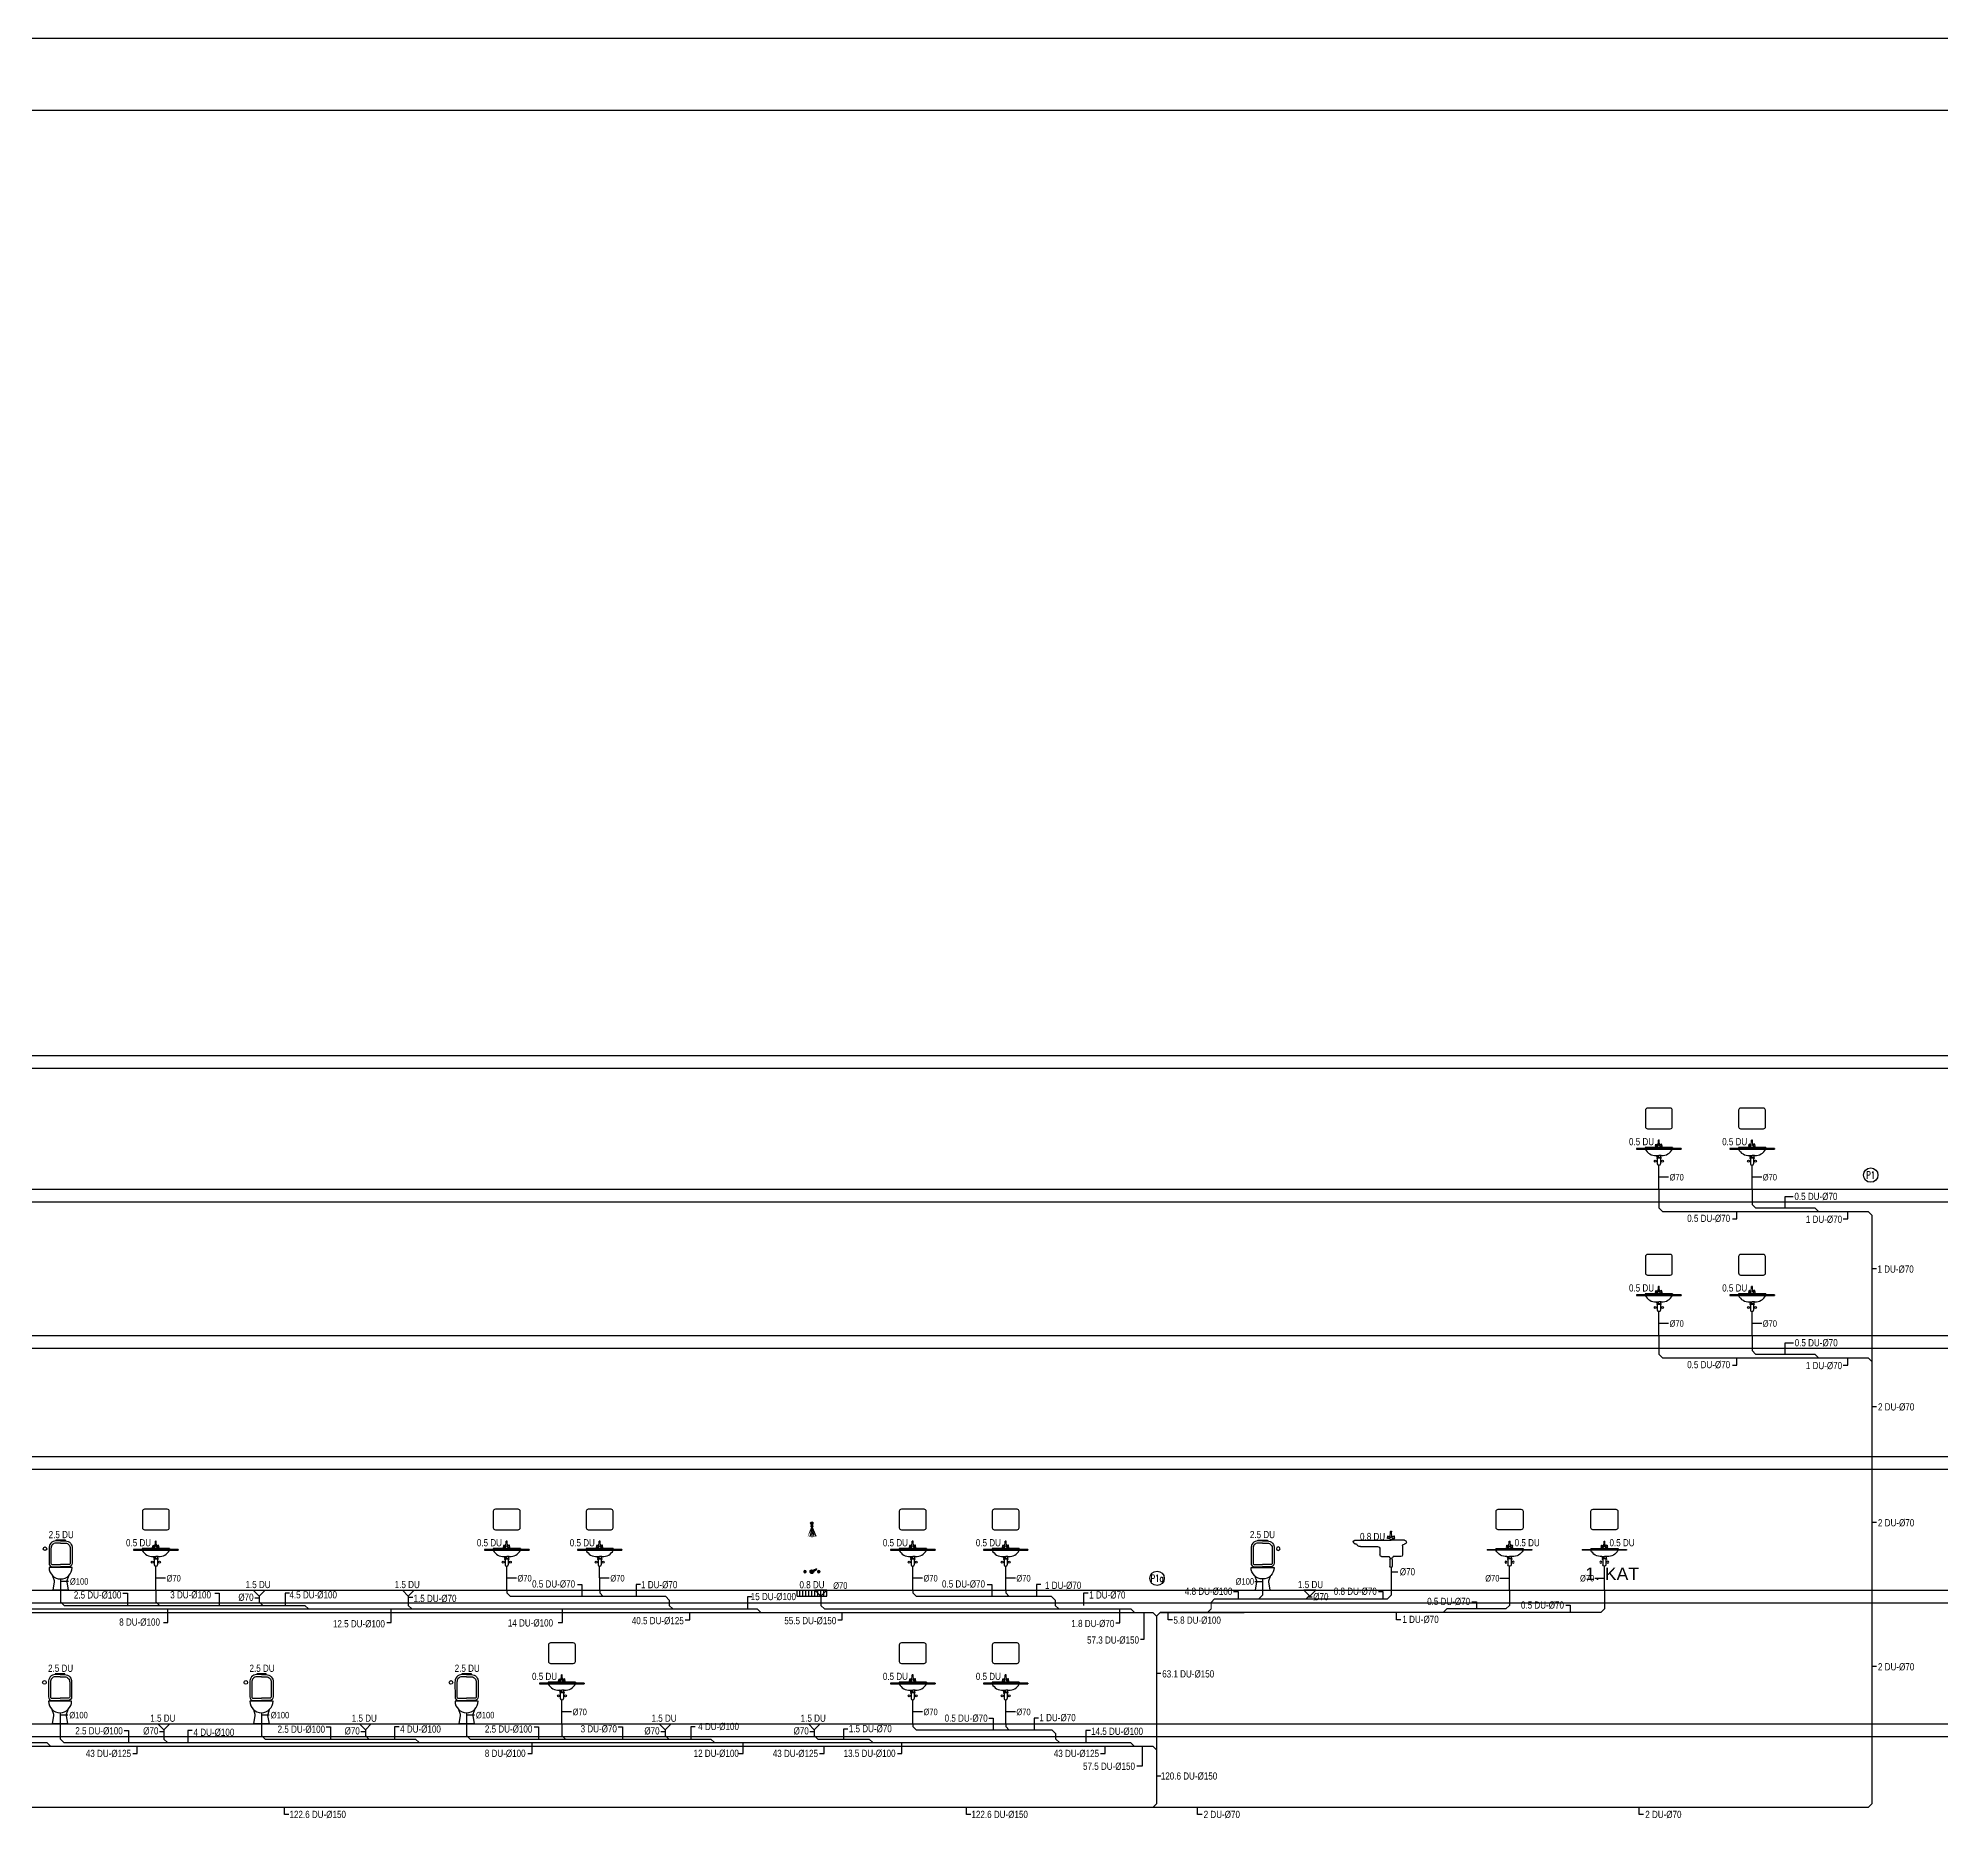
# Model space of a CAD drawing. Header units: centimetres. Extents: x 224692 to 285983, y -88114 to -79914.
# Drawn here: x 261780 to 267060, y -84907 to -79914 of the extents above; entities that cross this region are included whole.
import ezdxf
from ezdxf.enums import TextEntityAlignment as Align

# ---------------------------------------------------------------- set-up
doc = ezdxf.new("R2010")
doc.units = ezdxf.units.CM
doc.header["$LTSCALE"] = 0.2
doc.linetypes.add('HIDDEN2', pattern=[0.1875, 0.125, -0.0625])
doc.layers.get('0').update_dxf_attribs({"color": 252})
for name, color, linetype, lineweight in [('1-BASLIK', 53, 'Continuous', 25), ('SP-PIS', 6, 'Continuous', 30), ('SP-PIS-ALT KAT TAVANINDA', 30, 'Continuous', 30), ('SP-PIS-CAP', 241, 'Continuous', 30), ('SP-PISSU', 6, 'Continuous', 70), ('SP-PISSU-TAVAN', 60, 'Continuous', 30)]:
    doc.layers.add(name, color=color, linetype=linetype, lineweight=lineweight)
for name, color, linetype in [('SP-ARMATUR-PIS-YUKBIRIMI', 213, 'Continuous'), ('SP-ARMATUR-PİSSU', 96, 'Continuous'), ('SP-PIS-YUKBIRIMI', 13, 'Continuous'), ('SP-PISSU-KOLON-NO', 153, 'Continuous'), ('SP-SUZGEC', 14, 'Continuous')]:
    doc.layers.add(name, color=color, linetype=linetype)
doc.styles.add('ARIAL', font='arial.ttf')
doc.styles.add('ARIAL1', font='romans.shx', dxfattribs={"width": 0.7})

# ---------------------------------------------------------------- blocks, each defined once
blk = doc.blocks.new('PN-2')
blk.add_circle((0, 0), 30)
at = {"ltscale": 50, "style": 'ARIAL1', "width": 0.7}
blk.add_attdef('NO', text='', height=27.5, dxfattribs=at).set_placement((0, 0), align=Align.MIDDLE_CENTER)
blk = doc.blocks.new('C1')
at = {"color": 7}
for p, q in [((-16.9, 6.3), (-14.7, 16.5)), ((-8.1, 4.9), (-16.1, 5.3)), ((-13.4, 17.1), (-5, 12.8)), ((-2.5, 0.7), (-7.5, 5.3)), ((-3.9, 11.6), (-4.6, 11.5)), ((-3.9, 10.1), (-2.2, 38)), ((3.9, 10.1), (2.2, 38.1)), ((2.5, 0.7), (7.5, 5.3)), ((3.9, 11.6), (4.6, 11.5)), ((5.4, 8), (4.5, 8.8)), ((13.4, 17.1), (5, 12.8)), ((8.1, 4.9), (16.1, 5.3)), ((16.9, 6.3), (14.7, 16.5))]:
    blk.add_line(p, q, dxfattribs=at)
for centre in [(-13.8, 10.6), (13.8, 10.6)]:
    blk.add_circle(centre, 0.88, dxfattribs=at)
for centre, radius, start, end in [((-16, 6.1), 0.88, 167.8993, 267.27508), ((-13.8, 16.4), 0.88, 62.45907, 167.8993), ((-12.5, 11.5), 7.91, 303.09448, 5.51754), ((-5.6, 10.1), 1.76, 285.13666, 0), ((-5.4, 12), 0.88, 18.71745, 62.45907), ((0, 5.3), 5.28, 240.2573, 299.7427), ((0, 36.6), 2.64, 34.33063, 147.35985), ((0, 35.1), 2.64, 34.33063, 147.35985), ((5.6, 10.1), 1.76, 180, 228.43438), ((5.4, 12), 0.88, 117.54093, 161.28255), ((12.5, 11.5), 7.91, 174.48246, 236.90552), ((13.8, 16.4), 0.88, 12.1007, 117.54093), ((16, 6.1), 0.88, 272.72492, 12.1007)]:
    blk.add_arc(centre, radius, start, end, dxfattribs=at)
blk = doc.blocks.new('N5')
at = {"color": 7}
for p, q in [((2054.9, 169.4), (1869.4, 169.4)), ((1869.4, 169.4), (1869.4, 166.4)), ((1869.4, 166.4), (2054.9, 166.4)), ((2054.9, 169.4), (2054.9, 166.4)), ((1953.3, 140), (1962.1, 140)), ((1953.3, 130.6), (1955.5, 130.6)), ((1953.3, 130.6), (1953.3, 128.4)), ((1953.3, 128.4), (1955.5, 128.4)), ((1954.4, 133.8), (1954.4, 130.6)), ((1954.4, 130.6), (1969.8, 130.6)), ((1955.5, 128.4), (1955.5, 123.3)), ((1955.5, 128.4), (1955.5, 105.6)), ((1961, 100.1), (1963.2, 100.1)), ((1971, 140), (1962.1, 140)), ((1962.1, 0), (1962.1, 100.1)), ((1968.7, 130.6), (1970.9, 130.6)), ((1968.7, 128.4), (1970.9, 128.4)), ((1968.7, 128.4), (1968.7, 105.6)), ((1969.8, 133.8), (1969.8, 130.6)), ((1970.9, 130.6), (1970.9, 128.4))]:
    blk.add_line(p, q, dxfattribs=at)
for p, q in [((2018.8, 173.5), (1905.4, 173.5)), ((1905.4, 173.5), (1905.4, 169.4)), ((2018.8, 173.5), (2018.8, 169.4)), ((1954.5, 133), (1953.7, 137.9)), ((1962.1, 133), (1954.5, 133)), ((1962.1, 133), (1969.7, 133)), ((1969.7, 133), (1970.6, 137.9))]:
    blk.add_line(p, q)
at = {"linetype": 'Continuous'}
blk.add_lwpolyline([(1914.8, 337.2, 0.414214), (1906.1, 328.6), (1906.1, 260.2, 0.414214), (1914.8, 251.6), (2009.5, 251.6, 0.414214), (2018.1, 260.2), (2018.1, 328.6, 0.414214), (2009.5, 337.2)], format="xyb", close=True, dxfattribs=at)
at = {"color": 7}
for centre in [(1947.3, 116.9), (1977, 116.9)]:
    blk.add_circle(centre, 4, dxfattribs=at)
for centre, radius, start, end in [((1949.4, 189.6), 49.7, 207.84161, 272.09595), ((1974.9, 189.6), 49.7, 267.90405, 332.15839), ((1951.3, 137.5), 2.43, 10, 92.09595), ((1973, 137.5), 2.43, 87.90405, 170)]:
    blk.add_arc(centre, radius, start, end)
for centre, start, end in [((1961, 105.6), 180, 270), ((1963.2, 105.6), 270, 0)]:
    blk.add_arc(centre, 5.5, start, end, dxfattribs=at)
at = {"linetype": 'Continuous', "xscale": 0.8, "yscale": 0.8, "zscale": 0.8}
blk.add_blockref('C1', (1961.9, 173.5), dxfattribs=at)
blk = doc.blocks.new('LAVABO-KS')
blk.add_blockref('N5', (-1962.1, 0))
blk = doc.blocks.new('SUZ')
for p, q in [((-24.7, 0), (0, -24.7)), ((24.7, 0), (-24.7, 0)), ((0, -24.7), (24.7, 0))]:
    blk.add_line(p, q)
blk = doc.blocks.new('SÜZGEÇLİ DUŞ')
at = {"color": 7, "linetype": 'HIDDEN2'}
for q in [(-52.1, 149.8), (-46.6, 148.1), (-30.4, 149.7), (-35.9, 148.1), (-41.2, 147.6)]:
    blk.add_line((-41.2, 176), q, dxfattribs=at)
at = {"color": 7}
for p, q in [((-42.7, 179.5), (-43.9, 177.1)), ((-43.9, 177.1), (-41.2, 176)), ((-38.6, 177.1), (-43.9, 177.1)), ((-42.7, 182.5), (-43.3, 181.6)), ((-43.3, 180.4), (-43.3, 181.6)), ((-39.2, 181.6), (-43.3, 181.6)), ((-43.3, 180.4), (-42.7, 179.5)), ((-39.2, 180.4), (-43.3, 180.4)), ((-42.7, 182.5), (-42.7, 186.1)), ((-39.8, 184.7), (-42.7, 184.7)), ((-39.8, 182.5), (-42.7, 182.5)), ((-39.8, 179.5), (-42.7, 179.5)), ((-41.2, 176), (-38.6, 177.1)), ((-39.8, 182.5), (-39.8, 186.1)), ((-39.2, 181.6), (-39.8, 182.5)), ((-39.8, 179.5), (-39.2, 180.4)), ((-39.8, 179.5), (-38.6, 177.1)), ((-39.2, 180.4), (-39.2, 181.6)), ((-42.2, 49.9), (-54.5, 57.4)), ((-40.3, 53.6), (-53.5, 59.4))]:
    blk.add_line(p, q, dxfattribs=at)
for p, q in [((-82.5, -16.5), (-82.5, 0)), ((0, -16.5), (0, 0)), ((0, -16.5), (-82.5, -16.5))]:
    blk.add_line(p, q)
at = {"color": 252}
for p, q in [((-74.2, -16.5), (-74.2, 0)), ((-66, -16.5), (-66, 0)), ((-57.7, -16.5), (-57.7, 0)), ((-49.5, -16.5), (-49.5, 0)), ((-41.2, -16.5), (-41.2, 0)), ((-33, -16.5), (-33, 0)), ((-24.7, -16.5), (-24.7, 0)), ((-16.5, -16.5), (-16.5, 0)), ((-8.2, -16.5), (-8.2, 0))]:
    blk.add_line(p, q, dxfattribs=at)
at = {"color": 7}
for centre, radius in [((-60.4, 51.7), 3.41), ((-41.2, 51.7), 2.06), ((-22, 51.7), 3.41), ((-60.4, 51.7), 0.861), ((-22, 51.7), 0.861)]:
    blk.add_circle(centre, radius, dxfattribs=at)
for centre, radius, start, end in [((-41.2, 186.1), 3.47, 294.0554, 245.9446), ((-41.2, 186.1), 1.42, 0, 180), ((-63.5, 54.7), 2.77, 285.4536, 345.2837), ((-60.4, 51.7), 2.3, 82.907, 98.2315), ((-57.4, 54.7), 2.77, 194.7163, 254.5464), ((-54, 58.4), 1.13, 62.5246, 242.5246), ((-41.2, 51.7), 5.18, 172.1753, 132.874), ((-41.2, 51.7), 2.72, 197.6767, 107.3726), ((-25.1, 54.7), 2.77, 285.4536, 345.2837), ((-22, 51.7), 2.3, 82.907, 98.2315), ((-19, 54.7), 2.77, 194.7163, 254.5464), ((-60.4, 51.7), 2.3, 172.5059, 187.8304), ((-63.5, 48.8), 2.77, 14.7163, 74.5464), ((-60.4, 51.7), 2.3, 262.907, 278.2315), ((-57.4, 48.8), 2.77, 105.4536, 165.2837), ((-60.4, 51.7), 2.3, 352.5059, 7.8304), ((-22, 51.7), 2.3, 172.5059, 187.8304), ((-25.1, 48.8), 2.77, 14.7163, 74.5464), ((-22, 51.7), 2.3, 262.907, 278.2315), ((-19, 48.8), 2.77, 105.4536, 165.2837), ((-22, 51.7), 2.3, 352.5059, 7.8304)]:
    blk.add_arc(centre, radius, start, end, dxfattribs=at)
at = {"layer": 'SP-SUZGEC', "extrusion": (0, 0, -1), "xscale": 0.6666653736792796, "yscale": 0.6666653736792796, "zscale": -0.6666653736792796}
blk.add_blockref('SUZ', (66, 0), dxfattribs=at)
blk = doc.blocks.new('KLOZET-KS')
for points in [[(0, 137), (-13.2, 137, 0.435412), (-32.2, 115.8), (-32.2, 74.7, 0.414214), (-22.7, 65.1), (0, 65.1)], [(0, 137), (13.2, 137, -0.435412), (32.2, 115.8), (32.2, 74.7, -0.414214), (22.7, 65.1), (0, 65.1)], [(21.5, 39.4), (17.3, 25.7, 0.102282), (17, 23.2), (21.1, 0), (-21.1, 0), (-17, 23.2, 0.102282), (-17.3, 25.7), (-21.5, 39.4)]]:
    blk.add_lwpolyline(points, format="xyb")
at = {"color": 7}
for points in [[(0, 130.6), (-13.2, 130.6, 0.432063), (-26.7, 115.8), (-26.7, 74.9, 0.414214), (-23.4, 71.5), (0, 71.5)], [(0, 130.6), (13.2, 130.6, -0.432063), (26.7, 115.8), (26.7, 74.9, -0.414214), (23.4, 71.5), (0, 71.5)]]:
    blk.add_lwpolyline(points, format="xyb", dxfattribs=at)
blk.add_lwpolyline([(13.2, 137), (13.2, 139.1), (0, 139.1), (-13.2, 139.1), (-13.2, 137)], dxfattribs=at)
blk.add_lwpolyline([(32.2, 63), (-32.2, 63)])
blk.add_circle((-43.3, 115.2), 5)
blk.add_arc((0, 63.4), 32.2, 180.6388, 359.3612)
blk = doc.blocks.new('EV1')
for p, q in [((-32.8, 122.8), (-0.3, 122.8)), ((-32.8, 113.3), (-31.8, 113.3)), ((-28, 109.5), (-28, 86.7)), ((88.6, 122.8), (-0.3, 122.8)), ((27.4, 101.2), (27.4, 86.7)), ((74.9, 107.6), (33.7, 107.6)), ((74.9, 107.6), (78.6, 107.6)), ((88.6, 114.3), (87, 114.3)), ((-24.2, 82.9), (-5, 82.9)), ((23.6, 82.9), (4.5, 82.9))]:
    blk.add_line(p, q)
at = {"color": 7}
for p, q in [((-2.7, 75.2), (-2.7, 58.4)), ((-2.7, 59), (-2.7, 58.4)), ((0, 56), (0, 0)), ((2.7, 75.2), (2.7, 58.4)), ((2.7, 59), (2.7, 58.4))]:
    blk.add_line(p, q, dxfattribs=at)
for centre, radius, start, end in [((-32.8, 118.1), 4.75, 90, 270), ((-31.8, 109.5), 3.8, 0, 90), ((33.7, 101.2), 6.33, 90, 180), ((76.7, 115), 7.69, 283.7364, 338.2114), ((87, 111), 3.33, 90, 158.2114), ((88.6, 118.6), 4.28, 270, 90), ((-24.2, 86.7), 3.8, 180, 270), ((-0.3, 82.9), 4.75, 180, 270), ((-0.3, 82.9), 4.75, 270, 0), ((23.6, 86.7), 3.8, 270, 0)]:
    blk.add_arc(centre, radius, start, end)
for centre, start, end in [((0.3, 75.2), 95.6251, 180), ((0.3, 59), 180, 264.3749), ((-0.3, 75.2), 0, 90), ((-0.3, 59), 275.6251, 0)]:
    blk.add_arc(centre, 3, start, end, dxfattribs=at)
at = {"linetype": 'Continuous', "xscale": 0.5333333333401242, "yscale": 0.5333333333401242, "zscale": 0.5333333333401242}
blk.add_blockref('C1', (-0.1, 124.1), dxfattribs=at)

msp = doc.modelspace()

# ---------------------------------------------------------------- linework, layer by layer
at = {"layer": '1-BASLIK'}
for points in [[(224691.5, -88114.3), (224691.5, -79914.3), (285982.6, -79914.3), (285982.6, -88114.3)], [(283082.6, -87914.3), (224891.5, -87914.3), (224891.5, -80114.3), (283082.6, -80114.3)]]:
    msp.add_lwpolyline(points, close=True, dxfattribs=at)
at = {"layer": 'SP-PIS', "color": 6, "lineweight": -3}
for p, q in [((266275.3, -83107.5, 0), (266275.3, -83159.5, 0)), ((266533.7, -83107.5, 0), (266533.7, -83149.5, 0)), ((266275.3, -83513.3, 0), (266275.3, -83565.3, 0)), ((266533.7, -83513.3, 0), (266533.7, -83555.3, 0)), ((262106.8, -84220, 0), (262106.8, -84252, 0)), ((263079.9, -84220, 0), (263079.9, -84227.5, 0)), ((263337.6, -84220, 0), (263337.6, -84227.5, 0)), ((264205.9, -84220, 0), (264205.9, -84227.5, 0)), ((264463.7, -84220, 0), (264463.7, -84227.5, 0)), ((265532.5, -84220, 0), (265532.5, -84233.8, 0)), ((265861.1, -84220, 0), (265861.1, -84262, 0)), ((266124.1, -84220, 0), (266124.1, -84272, 0)), ((263520.8, -84237.5, 0), (263089.9, -84237.5, 0)), ((264591.2, -84237.5, 0), (264215.9, -84237.5, 0)), ((265043, -84243.8, 0), (265522.5, -84243.8, 0)), ((263232.9, -84590.8, 0), (263232.9, -84622.8, 0)), ((264205.9, -84590.8, 0), (264205.9, -84598.3, 0)), ((264592.8, -84608.3, 0), (264215.9, -84608.3, 0)), ((264463.7, -84590.8, 0), (264463.7, -84598.3, 0))]:
    msp.add_line(p, q, dxfattribs=at)
at = {"layer": 'SP-PIS', "color": 6, "lineweight": -3, "extrusion": (-1.32356e-08, -4.95396e-07, 1)}
for p, q in [((266275.3, -83159.5, 0), (266285.3, -83169.5, 0)), ((266533.7, -83149.5, 0), (266543.7, -83159.5, 0)), ((266275.3, -83565.3, 0), (266285.3, -83575.3, 0)), ((266533.7, -83555.3, 0), (266543.7, -83565.3, 0)), ((261842.6, -84251.8, 0), (261852.7, -84262, 0)), ((262106.8, -84252, 0), (262116.8, -84262, 0)), ((263079.9, -84227.5, 0), (263089.9, -84237.5, 0)), ((263337.6, -84227.5, 0), (263347.6, -84237.5, 0)), ((263520.8, -84237.5, 0), (263530.8, -84247.5, 0)), ((264205.9, -84227.5, 0), (264215.9, -84237.5, 0)), ((264463.7, -84227.5, 0), (264473.7, -84237.5, 0)), ((264591.2, -84237.5, 0), (264601.2, -84247.5, 0)), ((261841, -84632.6, 0), (261851.1, -84642.8, 0)), ((262399.6, -84622.6, 0), (262409.8, -84632.8, 0)), ((262968.6, -84622.6, 0), (262978.8, -84632.8, 0)), ((263232.9, -84622.8, 0), (263242.9, -84632.8, 0)), ((264205.9, -84598.3, 0), (264215.9, -84608.3, 0)), ((264463.7, -84598.3, 0), (264473.7, -84608.3, 0)), ((264592.8, -84608.3, 0), (264603.1, -84618.6, 0))]:
    msp.add_line(p, q, dxfattribs=at)
at = {"layer": 'SP-PIS', "color": 6, "lineweight": -3, "extrusion": (1.32356e-08, -4.95396e-07, 1)}
for p, q in [((265033.2, -84271.8, 0), (265023, -84282, 0)), ((265043, -84243.8, 0), (265033.2, -84253.7, 0)), ((265176.3, -84233.7, 0), (265166.1, -84243.8, 0)), ((265532.5, -84233.8, 0), (265522.5, -84243.8, 0)), ((265861.1, -84262, 0), (265851.1, -84272, 0)), ((266124.1, -84272, 0), (266114.1, -84282, 0))]:
    msp.add_line(p, q, dxfattribs=at)
at = {"layer": 'SP-PIS', "lineweight": 0, "ltscale": 300}
msp.add_line((265033.2, -84253.7, 0), (265033.2, -84271.8, 0), dxfattribs=at)
at = {"layer": 'SP-PIS', "color": 6, "lineweight": -3, "extrusion": (6.17853e-09, 5.71318e-08, 1)}
msp.add_line((265297, -84243.8, 0), (265305.7, -84235.2, 0), dxfattribs=at)
at = {"layer": 'SP-PIS-ALT KAT TAVANINDA', "lineweight": -3, "transparency": 33554687}
for p, q in [((266543.7, -83159.5, 0), (266707.7, -83159.5, 0)), ((266285.3, -83169.5, 0), (266856.1, -83169.5, 0)), ((266285.3, -83575.3, 0), (266856.1, -83575.3, 0)), ((266543.7, -83565.3, 0), (266707.7, -83565.3, 0)), ((260725.1, -84272, 0), (263774.7, -84272, 0)), ((261852.7, -84262, 0), (262519.8, -84262, 0)), ((262393, -84236.5, 0), (262393, -84252, 0)), ((262806.8, -84236.5, 0), (262806.8, -84262, 0)), ((263530.8, -84247.5, 0), (263530.8, -84262, 0)), ((263950.9, -84236.5, 0), (263950.9, -84262, 0)), ((263960.9, -84272, 0), (263950.9, -84262, 0)), ((263960.9, -84272, 0), (264810.9, -84272, 0)), ((264601.2, -84247.5, 0), (264601.2, -84262, 0)), ((251605.2, -84282, 0), (264872, -84282, 0)), ((264892, -84282, 0), (265124.9, -84282, 0)), ((262129, -84607.3, 0), (262129, -84632.8, 0)), ((262409.8, -84632.8, 0), (262826.6, -84632.8, 0)), ((262687.7, -84607.3, 0), (262687.7, -84622.8, 0)), ((262978.8, -84632.8, 0), (263645.9, -84632.8, 0)), ((263519.1, -84607.3, 0), (263519.1, -84622.8, 0)), ((263932.9, -84607.3, 0), (263932.9, -84622.8, 0)), ((263942.9, -84632.8, 0), (264084.8, -84632.8, 0)), ((264603.1, -84632.8, 0), (264603.1, -84618.6, 0)), ((251598.4, -84652.8, 0), (264872, -84652.8, 0)), ((259963.7, -84642.8, 0), (261804.1, -84642.8, 0)), ((261851.1, -84642.8, 0), (264809.7, -84642.8, 0))]:
    msp.add_line(p, q, dxfattribs=at)
at = {"layer": 'SP-PIS-ALT KAT TAVANINDA', "lineweight": -3, "transparency": 33554687, "extrusion": (-1.32356e-08, -4.95396e-07, 1)}
for p, q in [((266707.7, -83159.5, 0), (266717.7, -83169.5, 0)), ((266856.1, -83169.5, 0), (266866.1, -83179.5, 0)), ((266707.7, -83565.3, 0), (266717.7, -83575.3, 0)), ((266856.1, -83575.3, 0), (266866.1, -83585.3, 0)), ((263530.8, -84262, 0), (263540.8, -84272, 0)), ((263774.7, -84272, 0), (263784.7, -84282, 0)), ((264601.2, -84262, 0), (264611.2, -84272, 0)), ((264810.9, -84272, 0), (264820.9, -84282, 0)), ((264872, -84282, 0), (264882, -84292, 0)), ((264084.8, -84632.8, 0), (264094.8, -84642.8, 0)), ((264603.1, -84632.8, 0), (264613.1, -84642.8, 0)), ((264809.7, -84642.8, 0), (264819.7, -84652.8, 0)), ((264872, -84652.8, 0), (264882, -84662.8, 0))]:
    msp.add_line(p, q, dxfattribs=at)
at = {"layer": 'SP-PIS-ALT KAT TAVANINDA', "lineweight": -3, "transparency": 33554687, "extrusion": (-6.17853e-09, 5.71318e-08, 1)}
for p, q in [((262403, -84262, 0), (262393, -84252, 0)), ((262529.8, -84272, 0), (262519.8, -84262, 0)), ((262816.8, -84272, 0), (262806.8, -84262, 0)), ((262139, -84642.8, 0), (262129, -84632.8, 0)), ((262697.7, -84632.8, 0), (262687.7, -84622.8, 0)), ((262836.6, -84642.8, 0), (262826.6, -84632.8, 0)), ((263529.1, -84632.8, 0), (263519.1, -84622.8, 0)), ((263655.9, -84642.8, 0), (263645.9, -84632.8, 0)), ((263942.9, -84632.8, 0), (263932.9, -84622.8, 0)), ((261814.1, -84652.8, 0), (261804.1, -84642.8, 0))]:
    msp.add_line(p, q, dxfattribs=at)
at = {"layer": 'SP-PIS-CAP', "color": 7, "lineweight": -3, "ltscale": 100}
for p, q in [((225667.3, -82736.7, 0), (282297.8, -82736.7, 0)), ((225667.3, -82771.7, 0), (282297.8, -82771.7, 0)), ((225667.3, -83107.5, 0), (282297.8, -83107.5, 0)), ((225667.3, -83142.5, 0), (282297.8, -83142.5, 0)), ((225667.3, -83513.3, 0), (282297.8, -83513.3, 0)), ((225667.3, -83548.3, 0), (282297.8, -83548.3, 0)), ((225667.3, -83849.2, 0), (282297.8, -83849.2, 0)), ((225667.3, -83884.2, 0), (282297.8, -83884.2, 0)), ((225667.3, -84220, 0), (282297.8, -84220, 0)), ((225667.3, -84255, 0), (282297.8, -84255, 0)), ((225667.3, -84590.8, 0), (282297.8, -84590.8, 0)), ((225667.3, -84625.8, 0), (282079.4, -84625.8, 0))]:
    msp.add_line(p, q, dxfattribs=at)
at = {"layer": 'SP-PIS-CAP', "lineweight": -3}
for p, q in [((266302.1, -83074.2, 0), (266275.3, -83074.2, 0)), ((266560.5, -83074.2, 0), (266533.7, -83074.2, 0)), ((266302.1, -83480, 0), (266275.3, -83480, 0)), ((266560.5, -83480, 0), (266533.7, -83480, 0)), ((261864.4, -84195.5, 0), (261842.6, -84195.5, 0)), ((262133.7, -84186.6, 0), (262106.8, -84186.6, 0)), ((263106.7, -84186.6, 0), (263079.9, -84186.6, 0)), ((263364.4, -84186.6, 0), (263337.6, -84186.6, 0)), ((264232.8, -84186.6, 0), (264205.9, -84186.6, 0)), ((264490.5, -84186.6, 0), (264463.7, -84186.6, 0)), ((265154.5, -84195.5, 0), (265176.3, -84195.5, 0)), ((265551, -84169.7, 0), (265532.5, -84169.7, 0)), ((265834.2, -84186.6, 0), (265861.1, -84186.6, 0)), ((266097.2, -84186.6, 0), (266124.1, -84186.6, 0)), ((261862.8, -84566.3, 0), (261841, -84566.3, 0)), ((262421.4, -84566.3, 0), (262399.6, -84566.3, 0)), ((262990.4, -84566.3, 0), (262968.6, -84566.3, 0)), ((263259.7, -84557.4, 0), (263232.9, -84557.4, 0)), ((264232.8, -84557.4, 0), (264205.9, -84557.4, 0)), ((264490.5, -84557.4, 0), (264463.7, -84557.4, 0))]:
    msp.add_line(p, q, dxfattribs=at)
at = {"layer": 'SP-PIS-CAP', "lineweight": -3, "transparency": 33554687}
for p, q in [((262380.9, -84240.9, 0), (262393, -84240.9, 0)), ((265313.5, -84239.5, 0), (265301.3, -84239.5, 0)), ((262116.9, -84611.7, 0), (262129, -84611.7, 0)), ((262675.5, -84611.7, 0), (262687.7, -84611.7, 0)), ((263506.9, -84611.7, 0), (263519.1, -84611.7, 0)), ((263920.7, -84611.7, 0), (263932.9, -84611.7, 0))]:
    msp.add_line(p, q, dxfattribs=at)
at = {"layer": 'SP-PIS-YUKBIRIMI'}
for p, q in [((266625.7, -83159.5, 0), (266625.7, -83128.2, 0)), ((266625.7, -83128.2, 0), (266647.7, -83128.2, 0)), ((266479.4, -83189.7, 0), (266491.8, -83189.7, 0)), ((266491.8, -83189.7, 0), (266491.8, -83169.5, 0)), ((266786.8, -83189.7, 0), (266799.2, -83189.7, 0)), ((266799.2, -83189.7, 0), (266799.2, -83169.5, 0)), ((266878.5, -83328.6, 0), (266866.1, -83328.6, 0)), ((266491.8, -83595.5, 0), (266491.8, -83575.3, 0)), ((266625.7, -83565.3, 0), (266625.7, -83534.1, 0)), ((266625.7, -83534.1, 0), (266648.5, -83534.1, 0)), ((266799.2, -83595.5, 0), (266799.2, -83575.3, 0)), ((266479.4, -83595.5, 0), (266491.8, -83595.5, 0)), ((266786.8, -83595.5, 0), (266799.2, -83595.5, 0)), ((266878.5, -83710.8, 0), (266866.1, -83710.8, 0)), ((266878.5, -84032.2, 0), (266866.1, -84032.2, 0)), ((263275.8, -84203.9, 0), (263288.2, -84203.9, 0)), ((263288.2, -84203.9, 0), (263288.2, -84237.5, 0)), ((263450.9, -84203.9, 0), (263438.6, -84203.9, 0)), ((263438.6, -84203.9, 0), (263438.6, -84237.5, 0)), ((264412.7, -84203.9, 0), (264425.1, -84203.9, 0)), ((264425.1, -84203.9, 0), (264425.1, -84237.5, 0)), ((264561.3, -84203.9, 0), (264548.9, -84203.9, 0)), ((264548.9, -84203.9, 0), (264548.9, -84237.5, 0)), ((262015.5, -84228.4, 0), (262027.9, -84228.4, 0)), ((262027.9, -84228.4, 0), (262027.9, -84262, 0)), ((262140, -84309.6, 0), (262140, -84272, 0)), ((262270, -84228.4, 0), (262282.4, -84228.4, 0)), ((262282.4, -84228.4, 0), (262282.4, -84262, 0)), ((262477.3, -84228.4, 0), (262464.9, -84228.4, 0)), ((262464.9, -84228.4, 0), (262464.9, -84262, 0)), ((262759.6, -84309.6, 0), (262759.6, -84272, 0)), ((262819.2, -84240.2, 0), (262806.8, -84240.2, 0)), ((263234.9, -84309.6, 0), (263234.9, -84272, 0)), ((263760, -84238.4, 0), (263747.6, -84238.4, 0)), ((263747.6, -84238.4, 0), (263747.6, -84272, 0)), ((264692.2, -84228.4, 0), (264679.8, -84228.4, 0)), ((264679.8, -84228.4, 0), (264679.8, -84262, 0)), ((264779.8, -84310.4), (264779.8, -84272)), ((265095.8, -84223.7, 0), (265108.2, -84223.7, 0)), ((265108.2, -84223.7, 0), (265108.2, -84243.8, 0)), ((265497.7, -84223.7, 0), (265510.1, -84223.7, 0)), ((265510.1, -84223.7, 0), (265510.1, -84243.8, 0)), ((265756.7, -84251.8, 0), (265769, -84251.8, 0)), ((265769, -84251.8, 0), (265769, -84272, 0)), ((266016.9, -84261.8, 0), (266029.2, -84261.8, 0)), ((266029.2, -84261.8, 0), (266029.2, -84282, 0)), ((262127.6, -84309.6, 0), (262140, -84309.6, 0)), ((262747.2, -84309.6, 0), (262759.6, -84309.6, 0)), ((263222.5, -84309.6, 0), (263234.9, -84309.6, 0)), ((263574.9, -84302.1, 0), (263587.3, -84302.1, 0)), ((263587.3, -84302.1, 0), (263587.3, -84282, 0)), ((263997.9, -84302.1, 0), (264010.2, -84302.1, 0)), ((264010.2, -84302.1, 0), (264010.2, -84282, 0)), ((264769.3, -84310.4), (264779.8, -84310.4)), ((264848, -84355.8, 0), (264848, -84282, 0)), ((264913.9, -84302.1, 0), (264913.9, -84282, 0)), ((264926.3, -84302.1, 0), (264913.9, -84302.1, 0)), ((265547.6, -84302.1, 0), (265547.6, -84282, 0)), ((265560, -84302.1, 0), (265547.6, -84302.1, 0)), ((264837.5, -84355.8, 0), (264848, -84355.8, 0)), ((264894.4, -84451.2, 0), (264882, -84451.2, 0)), ((266878.5, -84431.7, 0), (266866.1, -84431.7, 0)), ((264417.1, -84574.7, 0), (264429.4, -84574.7, 0)), ((264429.4, -84574.7, 0), (264429.4, -84608.3, 0)), ((264554.8, -84574.7, 0), (264542.4, -84574.7, 0)), ((264542.4, -84574.7, 0), (264542.4, -84608.3, 0)), ((262018.8, -84609.2, 0), (262031.2, -84609.2, 0)), ((262031.2, -84609.2, 0), (262031.2, -84642.8, 0)), ((262207.5, -84609.2, 0), (262195.1, -84609.2, 0)), ((262195.1, -84609.2, 0), (262195.1, -84642.8, 0)), ((262578.9, -84599.2, 0), (262591.3, -84599.2, 0)), ((262591.3, -84599.2, 0), (262591.3, -84632.8, 0)), ((262781.4, -84599.2, 0), (262769, -84599.2, 0)), ((262769, -84599.2, 0), (262769, -84632.8, 0)), ((263156, -84599.2, 0), (263168.3, -84599.2, 0)), ((263168.3, -84599.2, 0), (263168.3, -84632.8, 0)), ((263388.9, -84599.2, 0), (263401.2, -84599.2, 0)), ((263401.2, -84599.2, 0), (263401.2, -84632.8, 0)), ((263602.5, -84599.2, 0), (263590.1, -84599.2, 0)), ((263590.1, -84599.2, 0), (263590.1, -84632.8, 0)), ((264026.2, -84605, 0), (264013.9, -84605, 0)), ((264013.9, -84605, 0), (264013.9, -84632.8, 0)), ((264698.7, -84609.2, 0), (264686.3, -84609.2, 0)), ((264686.3, -84609.2, 0), (264686.3, -84642.8, 0)), ((262042.4, -84672.9, 0), (262054.8, -84672.9, 0)), ((262054.8, -84672.9, 0), (262054.8, -84652.8, 0)), ((263138, -84672.9, 0), (263150.3, -84672.9, 0)), ((263150.3, -84672.9, 0), (263150.3, -84642.8, 0)), ((263723.3, -84672.9, 0), (263735.7, -84672.9, 0)), ((263735.7, -84672.9, 0), (263735.7, -84642.8, 0)), ((263947.5, -84672.9, 0), (263959.9, -84672.9, 0)), ((263959.9, -84672.9, 0), (263959.9, -84652.8, 0)), ((264163.4, -84672.9, 0), (264175.8, -84672.9, 0)), ((264175.8, -84672.9, 0), (264175.8, -84642.8, 0)), ((264727.1, -84672.9, 0), (264739.4, -84672.9, 0)), ((264739.4, -84672.9, 0), (264739.4, -84652.8, 0)), ((264842.7, -84707.4, 0), (264842.7, -84652.8, 0)), ((264827.2, -84707.4, 0), (264842.7, -84707.4, 0)), ((264894.4, -84736.2, 0), (264882, -84736.2, 0)), ((262463.4, -84842.3, 0), (262463.4, -84822.2, 0)), ((262475.8, -84842.3, 0), (262463.4, -84842.3, 0)), ((264354.7, -84842.3, 0), (264354.7, -84822.2, 0)), ((264367.1, -84842.3, 0), (264354.7, -84842.3, 0)), ((264995.8, -84842.3, 0), (264995.8, -84822.2, 0)), ((265008.2, -84842.3, 0), (264995.8, -84842.3, 0)), ((266220.6, -84842.3, 0), (266220.6, -84822.2, 0)), ((266233, -84842.3, 0), (266220.6, -84842.3, 0))]:
    msp.add_line(p, q, dxfattribs=at)
at = {"layer": 'SP-PISSU', "lineweight": -3, "transparency": 33554687}
for p, q in [((266866.1, -83179.5, 0), (266866.1, -84812.2, 0)), ((264882, -84292, 0), (264882, -84812.2, 0)), ((264872, -84822.2, 0), (264882, -84812.2, 0)), ((266856.1, -84822.2, 0), (266866.1, -84812.2, 0))]:
    msp.add_line(p, q, dxfattribs=at)
at = {"layer": 'SP-PISSU', "lineweight": -3}
for p, q in [((261842.6, -84188.8, 0), (261842.6, -84251.8, 0)), ((265176.3, -84188.8, 0), (265176.3, -84233.7, 0)), ((261841, -84559.6, 0), (261841, -84632.6, 0)), ((262399.6, -84559.6, 0), (262399.6, -84622.6, 0)), ((262968.6, -84559.6, 0), (262968.7, -84622.6, 0))]:
    msp.add_line(p, q, dxfattribs=at)
at = {"layer": 'SP-PISSU-TAVAN', "lineweight": -3, "extrusion": (1.32356e-08, -4.95396e-07, 1)}
for p, q in [((265687, -84272, 0), (265677, -84282, 0)), ((264892, -84282, 0), (264882, -84292, 0))]:
    msp.add_line(p, q, dxfattribs=at)
at = {"layer": 'SP-PISSU-TAVAN', "lineweight": -3}
for p, q in [((265851.1, -84272, 0), (265687, -84272, 0)), ((266114.1, -84282, 0), (264892, -84282, 0)), ((266856.1, -84822.2, 0), (250387.3, -84822.2, 0))]:
    msp.add_line(p, q, dxfattribs=at)

# ---------------------------------------------------------------- block references
at = {"layer": 'SP-ARMATUR-PİSSU', "lineweight": -3, "yscale": 0.6666666666715173, "zscale": 0.6666666666715173}
for p, xscale, rotation in [((266275.3, -83107.5, 0), 0.6666666666715173, 0.02026682418516404), ((266533.7, -83107.5, 0), 0.6666666666715173, 0.02026682418516404), ((266275.3, -83513.4, 0), 0.6666666666715173, 0.02026682418516404), ((266533.7, -83513.4, 0), 0.6666666666715173, 0.02026682418516404), ((262106.8, -84220, 0), 0.6666666666715173, 0.02026682418516404), ((263079.9, -84220, 0), 0.6666666666715173, 0.02026682418516404), ((263337.6, -84220, 0), 0.6666666666715173, 0.02026682418516404), ((264205.9, -84220, 0), 0.6666666666715173, 0.02026682418516404), ((264463.7, -84220, 0), 0.6666666666715173, 0.02026682418516404), ((265861.1, -84220, 0), -0.6666666666715173, 359.9797331758148), ((266124.1, -84220, 0), -0.6666666666715173, 359.9797331758148), ((263232.9, -84590.8, 0), 0.6666666666715173, 0.02026682418516404), ((264205.9, -84590.8, 0), 0.6666666666715173, 0.02026682418516404), ((264463.7, -84590.8, 0), 0.6666666666715173, 0.02026682418516404)]:
    msp.add_blockref('LAVABO-KS', p, dxfattribs=dict(at, xscale=xscale, rotation=rotation))
at = {"layer": 'SP-ARMATUR-PİSSU', "lineweight": -3, "transparency": 33554687, "xscale": -1}
msp.add_blockref('SÜZGEÇLİ DUŞ', (263884.9, -84220, 0), dxfattribs=at)
at = {"layer": 'SP-ARMATUR-PİSSU', "xscale": -1.129422717400115, "yscale": 1.129422717400115, "zscale": 1.129422717400115}
msp.add_blockref('EV1', (265532.5, -84220, 0), dxfattribs=at)
at = {"layer": 'SP-ARMATUR-PİSSU', "lineweight": -3, "rotation": 0.02026682418415531}
for p in [(261842.6, -84220, 0), (261841, -84590.8, 0), (262399.6, -84590.8, 0), (262968.6, -84590.8, 0)]:
    msp.add_blockref('KLOZET-KS', p, dxfattribs=at)
at = {"layer": 'SP-ARMATUR-PİSSU', "lineweight": -3, "xscale": -1, "rotation": 359.9797331758173}
msp.add_blockref('KLOZET-KS', (265176.3, -84220, 0), dxfattribs=at)
at = {"layer": 'SP-PISSU-KOLON-NO'}
ref = msp.add_blockref('PN-2', (266862.9, -83068.4, 0), dxfattribs=dict(at, xscale=0.6666666666666665, yscale=0.6666666666666665, zscale=0.6666666666666665))
ref.add_attrib('NO', 'P1', dxfattribs={"layer": '0', "ltscale": 50, "height": 20, "style": 'ARIAL1', "width": 0.7}).set_placement((266862.9, -83068.4, 0), align=Align.MIDDLE_CENTER)
ref = msp.add_blockref('PN-2', (264883.6, -84186.9, 0), dxfattribs=dict(at, xscale=0.6666666666666665, yscale=0.6666666666666665, zscale=0.6666666666666665))
ref.add_attrib('NO', 'P1a', dxfattribs={"layer": '0', "ltscale": 50, "height": 20, "style": 'ARIAL1', "width": 0.7}).set_placement((264883.6, -84186.9, 0), align=Align.MIDDLE_CENTER)
at = {"layer": 'SP-SUZGEC', "lineweight": -3, "transparency": 33554687, "extrusion": (0, 0, -1), "yscale": 0.6666653736792796, "zscale": -0.6666653736792796}
for p, xscale in [((-262393, -84220, 0), 0.6666653736792796), ((-262806.8, -84220, 0), 0.6666653736792796), ((-265307, -84220, 0), -0.6666653736792796), ((-262129, -84590.8, 0), 0.6666653736792796), ((-262687.7, -84590.8, 0), 0.6666653736792796), ((-263519.1, -84590.8, 0), 0.6666653736792796), ((-263932.9, -84590.8, 0), 0.6666653736792796)]:
    msp.add_blockref('SUZ', p, dxfattribs=dict(at, xscale=xscale))

# ---------------------------------------------------------------- texts
at = {"layer": 'SP-ARMATUR-PIS-YUKBIRIMI', "lineweight": -3, "style": 'ARIAL', "width": 0.8}
for s, rotation, p in [('0.5 DU', 0.0203, (266192.4, -82985.6, 0)), ('0.5 DU', 0.0203, (266450.8, -82985.6, 0)), ('0.5 DU', 0.0203, (266192.4, -83391.4, 0)), ('0.5 DU', 0.0203, (266450.8, -83391.4, 0)), ('2.5 DU', 0.0203, (261809.4, -84075.6, 0)), ('2.5 DU', 359.9797, (265141, -84075.5, 0)), ('0.5 DU', 0.0203, (262023.9, -84098.1, 0)), ('0.5 DU', 0.0203, (262997, -84098.1, 0)), ('0.5 DU', 0.0203, (263254.7, -84098.1, 0)), ('0.5 DU', 0.0203, (264123, -84098.1, 0)), ('0.5 DU', 0.0203, (264380.8, -84098.1, 0)), ('0.5 DU', 359.9797, (265875.3, -84098, 0)), ('0.5 DU', 359.9797, (266138.3, -84098, 0)), ('2.5 DU', 0.0203, (261807.8, -84446.4, 0)), ('2.5 DU', 0.0203, (262366.5, -84446.4, 0)), ('2.5 DU', 0.0203, (262935.5, -84446.4, 0)), ('0.5 DU', 0.0203, (263150, -84468.9, 0)), ('0.5 DU', 0.0203, (264123, -84468.9, 0)), ('0.5 DU', 0.0203, (264380.8, -84468.9, 0))]:
    msp.add_text(s, height=20, rotation=rotation, dxfattribs=at).set_placement(p)
at = {"layer": 'SP-ARMATUR-PIS-YUKBIRIMI', "transparency": 33554687, "style": 'ARIAL', "width": 0.8}
msp.add_text('0.8 DU', height=20, dxfattribs=at).set_placement((265446.5, -84080.9, 0))
at = {"layer": 'SP-ARMATUR-PIS-YUKBIRIMI', "lineweight": -3, "transparency": 33554687, "style": 'ARIAL', "width": 0.8}
for p in [(262355.3, -84214.1, 0), (262769.2, -84214.1, 0), (262091.4, -84584.9, 0), (262650, -84584.9, 0), (263481.4, -84584.9, 0), (263895.2, -84584.9, 0)]:
    msp.add_text('1.5 DU', height=20, dxfattribs=at).set_placement(p)
for s, p in [('0.8 DU', (263891.7, -84214.6, 0)), ('1.5 DU', (265274.5, -84214.1, 0))]:
    msp.add_text(s, height=20, rotation=360, dxfattribs=at).set_placement(p)
at = {"layer": 'SP-PIS-CAP', "lineweight": -3, "style": 'ARIAL', "width": 0.8}
for s, rotation, p in [('%%C70', 0.0203, (266304.9, -83083.3, 0)), ('%%C70', 0.0203, (266563.3, -83083.3, 0)), ('%%C70', 0.0203, (266304.9, -83489.1, 0)), ('%%C70', 0.0203, (266563.3, -83489.1, 0)), ('%%C100', 0.0203, (261868.4, -84204.6, 0)), ('%%C70', 0.0203, (262136.4, -84195.8, 0)), ('%%C70', 0.0203, (263109.5, -84195.8, 0)), ('%%C70', 0.0203, (263367.2, -84195.8, 0)), ('%%C70', 0.0203, (264235.6, -84195.8, 0)), ('%%C70', 0.0203, (264493.3, -84195.8, 0)), ('%%C100', 359.9797, (265101.4, -84204.6, 0)), ('%%C70', 359.9797, (265793.6, -84195.7, 0)), ('%%C70', 359.9797, (266056.6, -84195.7, 0)), ('%%C100', 0.0203, (261866.8, -84575.4, 0)), ('%%C100', 0.0203, (262425.4, -84575.4, 0)), ('%%C100', 0.0203, (262994.5, -84575.4, 0)), ('%%C70', 0.0203, (263262.5, -84566.6, 0)), ('%%C70', 0.0203, (264235.6, -84566.6, 0)), ('%%C70', 0.0203, (264493.3, -84566.6, 0))]:
    msp.add_text(s, height=18, rotation=rotation, dxfattribs=at).set_placement(p)
msp.add_text('%%C70', height=20, dxfattribs=at).set_placement((265556.8, -84178.7, 0))
at = {"layer": 'SP-PIS-CAP', "lineweight": -3, "transparency": 33554687, "style": 'ARIAL', "width": 0.8}
msp.add_text('%%C70', height=18, rotation=0.0203, dxfattribs=at).set_placement((263985.2, -84216, 0))
for p in [(262335.5, -84249.3, 0), (265316.8, -84247.8, 0), (262071.5, -84620.1, 0), (262630.1, -84620.1, 0), (263461.5, -84620.1, 0), (263875.3, -84620.1, 0)]:
    msp.add_text('%%C70', height=20, dxfattribs=at).set_placement(p)
at = {"layer": 'SP-PIS-CAP', "color": 7, "lineweight": -3, "insert": (266071, -84157, 0), "char_height": 35, "attachment_point": 1, "style": 'ARIAL'}
msp.add_mtext('\\A1;1. KAT', dxfattribs=at)
at = {"layer": 'SP-PIS-YUKBIRIMI', "style": 'ARIAL', "width": 0.8}
for s, p in [('0.5 DU-%%C70', (266710.8, -83127.4, 0)), ('0.5 DU-%%C70', (266413.4, -83188.3, 0)), ('1 DU-%%C70', (266733.2, -83190.9, 0)), ('1 DU-%%C70', (266931.8, -83329.1, 0)), ('0.5 DU-%%C70', (266711.6, -83533.3, 0)), ('0.5 DU-%%C70', (266413.4, -83594.1, 0)), ('1 DU-%%C70', (266733.2, -83596.7, 0)), ('2 DU-%%C70', (266933.3, -83711.3, 0)), ('2 DU-%%C70', (266933.3, -84032.7, 0)), ('0.5 DU-%%C70', (263209.8, -84202.5, 0)), (' 1 DU-%%C70', (263499.6, -84204.5, 0)), ('0.5 DU-%%C70', (264346.7, -84202.5, 0)), ('1 DU-%%C70', (264623.1, -84206.3, 0)), ('4.8 DU-%%C100', (265026.4, -84222.8, 0)), ('0.8 DU-%%C70', (265433.3, -84222.8, 0)), ('2.5 DU-%%C100', (261945.1, -84232.9, 0)), ('3 DU-%%C100', (262203.1, -84232.6, 0)), ('4.5 DU-%%C100', (262543.1, -84232.6, 0)), ('1.5 DU-%%C70', (262881, -84242.6, 0)), ('15 DU-%%C100', (263819.3, -84237.5, 0)), ('1 DU-%%C70', (264745.6, -84233, 0)), ('0.5 DU-%%C70', (265692.2, -84251, 0)), ('0.5 DU-%%C70', (265952.4, -84261, 0)), ('8 DU-%%C100', (262061.6, -84308.2, 0)), ('12.5 DU-%%C100', (262669.9, -84312.9, 0)), ('14 DU-%%C100', (263145.6, -84310.6, 0)), ('40.5 DU-%%C125', (263498.8, -84304.3, 0)), ('55.5 DU-%%C150', (263921.8, -84304.3, 0)), ('1.8 DU-%%C70', (264705.4, -84312.2)), ('5.8 DU-%%C100', (264994.7, -84302.9, 0)), ('1 DU-%%C70', (265614.3, -84300.7, 0)), ('57.3 DU-%%C150', (264761.4, -84358, 0)), ('2 DU-%%C70', (266933.3, -84432.2, 0)), ('63.1 DU-%%C150', (264969.9, -84452, 0)), ('4 DU-%%C100', (263667.4, -84597.8, 0)), ('0.5 DU-%%C70', (264354, -84574.7, 0)), ('1 DU-%%C70', (264607.5, -84573.3, 0)), ('2.5 DU-%%C100', (261949.1, -84609.9, 0)), ('4 DU-%%C100', (262267.8, -84614, 0)), ('2.5 DU-%%C100', (262510.2, -84605.4, 0)), ('4 DU-%%C100', (262840.7, -84605, 0)), ('2.5 DU-%%C100', (263085.1, -84604.9, 0)), ('3 DU-%%C70', (263335.1, -84604.3, 0)), ('1.5 DU-%%C70', (264088.2, -84603.9, 0)), ('14.5 DU-%%C100', (264772.6, -84611.2, 0)), ('43 DU-%%C125', (261975.2, -84672.6, 0)), ('8 DU-%%C100', (263075.6, -84672.3, 0)), ('12 DU-%%C100', (263660.9, -84672.3, 0)), ('43 DU-%%C125', (263880.4, -84672.6, 0)), ('13.5 DU-%%C100', (264086.2, -84672.3, 0)), ('43 DU-%%C125', (264659.9, -84672.6, 0)), ('57.5 DU-%%C150', (264750.2, -84708.2, 0)), ('120.6 DU-%%C150', (264972.2, -84735.3, 0)), ('122.6 DU-%%C150', (262555.6, -84841.8, 0)), ('122.6 DU-%%C150', (264447, -84841.8, 0)), ('2 DU-%%C70', (265063.1, -84841.8, 0)), ('2 DU-%%C70', (266287.8, -84841.8, 0))]:
    msp.add_text(s, height=20, dxfattribs=at).set_placement(p, align=Align.MIDDLE_CENTER)

doc.saveas('drawing.dxf')
